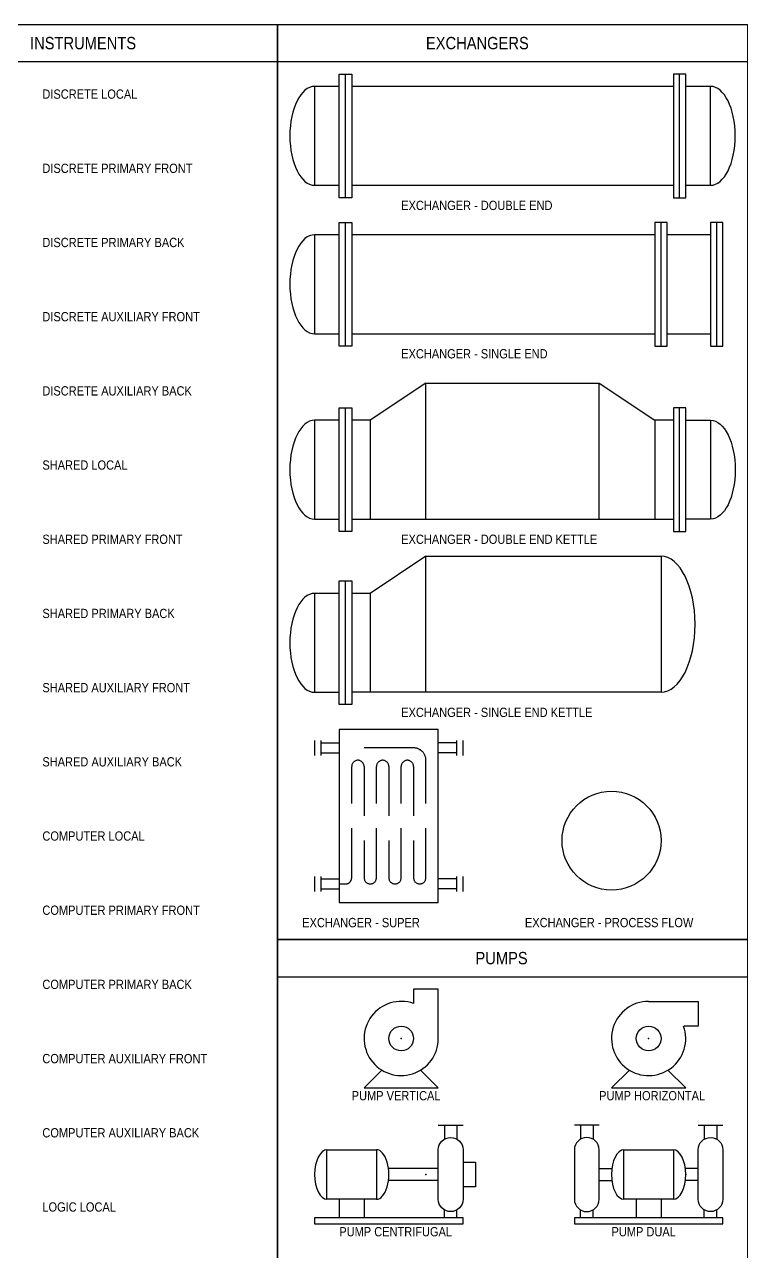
# Model space of a CAD drawing. Header units: inches. Extents: x 31.2 to 59.2, y 12.6 to 38.2.
# Drawn here: x 38.65 to 45.89, y 25.79 to 38.19 of the extents above; entities that cross this region are included whole.
import ezdxf

# ---------------------------------------------------------------- set-up
doc = ezdxf.new("R2010")
doc.units = ezdxf.units.IN
doc.header["$MEASUREMENT"] = 0
doc.linetypes.add('DASHED', pattern=[0.75, 0.5, -0.25])
doc.layers.add('INST-1', color=4, linetype='Continuous')
doc.layers.add('TEXT', color=7, linetype='Continuous')
doc.styles.get("Standard").update_dxf_attribs({"font": 'arial.ttf'})

# ---------------------------------------------------------------- blocks, each defined once
blk = doc.blocks.new('EXCHANGER_1_I')
for p, q in [((-1.6875, -0.625), (-1.6875, 0.625)), ((1.6875, -0.625), (1.6875, 0.625))]:
    blk.add_line(p, q)
for points in [[(-1.75, 0.625), (-1.625, 0.625), (-1.625, -0.625), (-1.75, -0.625)], [(1.75, 0.625), (1.625, 0.625), (1.625, -0.625), (1.75, -0.625)]]:
    blk.add_lwpolyline(points, close=True)
at = {"linetype": 'Continuous'}
for points in [[(-1.75, 0.5), (-2, 0.5), (-2, -0.5)], [(1.625, 0.5), (-1.625, 0.5)], [(1.75, -0.5), (2, -0.5), (2, 0.5), (1.75, 0.5)], [(-2, -0.5), (-1.75, -0.5)], [(-1.625, -0.5), (1.625, -0.5)]]:
    blk.add_lwpolyline(points, dxfattribs=at)
for centre, major_axis in [((-2, 0), (0, -0.5)), ((2, 0), (0, 0.5))]:
    blk.add_ellipse(centre, major_axis=major_axis, ratio=0.5, start_param=3.1415927, end_param=6.2831853)
blk = doc.blocks.new('EXCHANGER_4_I')
blk.add_line((-1.6875, -0.625), (-1.6875, 0.625))
for points in [[(-0.875, 0.875), (1.5, 0.875), (1.5, -0.5), (-1.625, -0.5)], [(-0.875, -0.5), (-0.875, 0.875), (-1.4375, 0.5), (-1.4375, -0.5)]]:
    blk.add_lwpolyline(points)
blk.add_lwpolyline([(-1.75, 0.625), (-1.625, 0.625), (-1.625, -0.625), (-1.75, -0.625)], close=True)
at = {"linetype": 'Continuous'}
for points in [[(-1.75, 0.5), (-2, 0.5), (-2, -0.5)], [(-1.4375, 0.5), (-1.625, 0.5)], [(-2, -0.5), (-1.75, -0.5)]]:
    blk.add_lwpolyline(points, dxfattribs=at)
for centre, major_axis in [((1.5, 0.1875), (0, 0.6875)), ((-2, 0), (0, -0.5))]:
    blk.add_ellipse(centre, major_axis=major_axis, ratio=0.5, start_param=3.1415927, end_param=6.2831853)
blk = doc.blocks.new('EXCHANGER_5_I')
for p, q in [((-0.75, 0.7625), (-0.75, 0.6125)), ((-0.6875, 0.7625), (-0.6875, 0.6125)), ((0.6875, 0.6125), (0.6875, 0.7625)), ((0.75, 0.6125), (0.75, 0.7625)), ((-0.6875, 0.7375), (-0.5, 0.7375)), ((-0.6875, 0.6375), (-0.5, 0.6375)), ((0.6875, 0.7375), (0.5, 0.7375)), ((0.6875, 0.6375), (0.5, 0.6375)), ((-0.75, -0.6125), (-0.75, -0.7625)), ((-0.6875, -0.6125), (-0.6875, -0.7625)), ((0.6875, -0.7625), (0.6875, -0.6125)), ((0.75, -0.7625), (0.75, -0.6125)), ((-0.6875, -0.6375), (-0.5, -0.6375)), ((-0.6875, -0.7375), (-0.5, -0.7375)), ((0.6875, -0.6375), (0.5, -0.6375)), ((0.6875, -0.7375), (0.5, -0.7375))]:
    blk.add_line(p, q)
blk.add_lwpolyline([(-0.5, -0.875), (0.5, -0.875), (0.5, 0.875), (-0.5, 0.875)], close=True)
at = {"linetype": 'DASHED'}
blk.add_lwpolyline([(-0.5, -0.6875), (-0.4375, -0.6875, 0.4142136), (-0.375, -0.625), (-0.375, 0.5, -1), (-0.25, 0.5), (-0.25, -0.625, 1), (-0.125, -0.625), (-0.125, 0.5, -1), (0, 0.5), (0, -0.625, 1), (0.125, -0.625), (0.125, 0.5, -1), (0.25, 0.5), (0.25, -0.625, 1), (0.375, -0.625), (0.375, 0.5625, 0.4142136), (0.25, 0.6875), (-0.5, 0.6875)], format="xyb", dxfattribs=at)
blk = doc.blocks.new('EXCHANGER_6_I')
for points in [[(0.354, 0.354, 0, 0, 0), (0.479, 0.479, 0.1, 0, 0), (0.625, 0.625, 0, 0, 0)], [(-0.625, -0.625, 0, 0, 0), (-0.5, -0.5, 0.1, 0, 0), (-0.354, -0.354, 0, 0, 0)]]:
    blk.add_lwpolyline(points, format="xyseb")
at = {"linetype": 'DASHED'}
blk.add_lwpolyline([(-0.354, -0.354, 0, 0, 0), (-0.188, -0.188, 0, 0, 0), (0.188, -0.188, 0, 0, 0), (-0.188, 0.188, 0, 0, 0), (0.188, 0.188, 0, 0, 0), (0.354, 0.354, 0.1, 0, 0)], format="xyseb", dxfattribs=at)
blk.add_circle((0, 0), 0.5)
blk = doc.blocks.new('EXCHANGER_3_I')
for p, q in [((-0.875, 0.875), (0.875, 0.875)), ((-1.6875, -0.625), (-1.6875, 0.625)), ((1.6875, -0.625), (1.6875, 0.625))]:
    blk.add_line(p, q)
for points in [[(-0.875, -0.5), (-0.875, 0.875), (-1.4375, 0.5), (-1.4375, -0.5)], [(0.875, -0.5), (0.875, 0.875), (1.4375, 0.5), (1.4375, -0.5)]]:
    blk.add_lwpolyline(points)
for points in [[(-1.75, 0.625), (-1.625, 0.625), (-1.625, -0.625), (-1.75, -0.625)], [(1.75, 0.625), (1.625, 0.625), (1.625, -0.625), (1.75, -0.625)]]:
    blk.add_lwpolyline(points, close=True)
at = {"linetype": 'Continuous'}
for points in [[(-1.75, 0.5), (-2, 0.5), (-2, -0.5)], [(-1.4375, 0.5), (-1.625, 0.5)], [(1.625, 0.5), (1.4375, 0.5)], [(1.75, 0.5), (2, 0.5), (2, -0.5)], [(-2, -0.5), (-1.75, -0.5)], [(-1.625, -0.5), (1.625, -0.5)], [(2, -0.5), (1.75, -0.5)]]:
    blk.add_lwpolyline(points, dxfattribs=at)
blk.add_ellipse((-2, 0), major_axis=(0, -0.5), ratio=0.5, start_param=3.1415927, end_param=6.2831853)
at = {"extrusion": (0, 0, -1)}
blk.add_ellipse((2, 0), major_axis=(0, -0.5), ratio=0.5, start_param=3.1415927, end_param=6.2831853, dxfattribs=at)
blk = doc.blocks.new('EXCHANGER_2_I')
for p, q in [((-1.6875, -0.625), (-1.6875, 0.625)), ((1.5, -0.625), (1.5, 0.625)), ((2.0625, -0.625), (2.0625, 0.625))]:
    blk.add_line(p, q)
for points in [[(-1.75, 0.625), (-1.625, 0.625), (-1.625, -0.625), (-1.75, -0.625)], [(1.5625, 0.625), (1.4375, 0.625), (1.4375, -0.625), (1.5625, -0.625)], [(2.125, 0.625), (2, 0.625), (2, -0.625), (2.125, -0.625)]]:
    blk.add_lwpolyline(points, close=True)
at = {"linetype": 'Continuous'}
for points in [[(-1.75, 0.5), (-2, 0.5), (-2, -0.5)], [(1.4375, 0.5), (-1.625, 0.5)], [(2, 0.5), (1.5625, 0.5)], [(-2, -0.5), (-1.75, -0.5)], [(-1.625, -0.5), (1.4375, -0.5)], [(1.5625, -0.5), (2, -0.5)]]:
    blk.add_lwpolyline(points, dxfattribs=at)
blk.add_ellipse((-2, 0), major_axis=(0, -0.5), ratio=0.5, start_param=3.1415927, end_param=6.2831853)
blk = doc.blocks.new('PUMP_VERT_I')
for points in [[(0.375, 0), (0.375, 0.5), (0.125, 0.5), (0.125, 0.354)], [(-0.375, -0.5), (-0.195, -0.32)], [(0.375, -0.5), (0.195, -0.32)], [(-0.375, -0.5), (0.375, -0.5)]]:
    blk.add_lwpolyline(points)
blk.add_circle((0, 0), 0.125)
blk.add_arc((0, 0), 0.375, 70.5288, 0)
blk.add_point((0, 0))
blk = doc.blocks.new('PUMP_HORIZ_I')
for points in [[(0, 0.375), (0.5, 0.375), (0.5, 0.125), (0.354, 0.125)], [(-0.375, -0.5), (-0.195, -0.32)], [(0.375, -0.5), (0.195, -0.32)], [(-0.375, -0.5), (0.375, -0.5)]]:
    blk.add_lwpolyline(points)
blk.add_circle((0, 0), 0.125)
blk.add_arc((0, 0), 0.375, 90, 19.4712)
blk.add_point((0, 0))
blk = doc.blocks.new('PUMP_CENT_I')
for p, q in [((-0.062, 0.5), (-0.062, 0.358)), ((0.062, 0.5), (0.062, 0.358)), ((-1.125, -0.25), (-1.125, -0.438)), ((-0.875, -0.25), (-0.875, -0.438)), ((-0.062, -0.438), (-0.062, -0.358)), ((0.062, -0.438), (0.062, -0.358))]:
    blk.add_line(p, q)
for points in [[(-0.125, 0.5), (0.125, 0.5)], [(0.125, 0.125), (0.25, 0.125), (0.25, -0.125), (0.125, -0.125)], [(-0.125, 0.062), (-0.629, 0.062)], [(-0.125, -0.062), (-0.629, -0.062)]]:
    blk.add_lwpolyline(points)
blk.add_lwpolyline([(-0.125, -0.25), (-0.125, 0.25, -1), (0.125, 0.25), (0.125, -0.25, -1), (-0.125, -0.25, -1)], format="xyb")
for points in [[(-0.75, -0.25), (-1.25, -0.25), (-1.25, 0.25), (-0.75, 0.25)], [(0.125, -0.438), (-1.375, -0.438), (-1.375, -0.5), (0.125, -0.5)]]:
    blk.add_lwpolyline(points, close=True)
for centre, start_param, end_param in [((-1.25, 0), 3.141593, 6.283185), ((-0.75, 0), 0, 3.141593)]:
    blk.add_ellipse(centre, major_axis=(0, -0.25), ratio=0.5, start_param=start_param, end_param=end_param)
blk.add_point((-0.25, 0))
blk = doc.blocks.new('PUMP_DUAL_I')
for p, q in [((-0.688, 0.5), (-0.688, 0.358)), ((-0.562, 0.5), (-0.562, 0.358)), ((0.562, 0.5), (0.562, 0.358)), ((0.688, 0.5), (0.688, 0.358)), ((-0.688, -0.438), (-0.688, -0.358)), ((-0.562, -0.438), (-0.562, -0.358)), ((-0.125, -0.25), (-0.125, -0.438)), ((0.125, -0.25), (0.125, -0.438)), ((0.562, -0.438), (0.562, -0.358)), ((0.688, -0.438), (0.688, -0.358))]:
    blk.add_line(p, q)
for points in [[(-0.5, 0.5), (-0.75, 0.5)], [(0.5, 0.5), (0.75, 0.5)], [(-0.5, 0.062), (-0.371, 0.062)], [(0.5, 0.062), (0.371, 0.062)], [(-0.5, -0.062), (-0.371, -0.062)], [(0.5, -0.062), (0.371, -0.062)]]:
    blk.add_lwpolyline(points)
for points in [[(-0.5, -0.25), (-0.5, 0.25, 1), (-0.75, 0.25), (-0.75, -0.25, 1), (-0.5, -0.25, 1)], [(0.5, -0.25), (0.5, 0.25, -1), (0.75, 0.25), (0.75, -0.25, -1), (0.5, -0.25, -1)]]:
    blk.add_lwpolyline(points, format="xyb")
for points in [[(0.25, -0.25), (-0.25, -0.25), (-0.25, 0.25), (0.25, 0.25)], [(0.75, -0.438), (-0.75, -0.438), (-0.75, -0.5), (0.75, -0.5)]]:
    blk.add_lwpolyline(points, close=True)
for centre, major_axis in [((-0.25, 0), (0, -0.25)), ((0.25, 0), (0, 0.25))]:
    blk.add_ellipse(centre, major_axis=major_axis, ratio=0.5, start_param=3.141593, end_param=6.283185)
blk.add_point((0.375, 0))

msp = doc.modelspace()

# ---------------------------------------------------------------- linework, layer by layer
for p, q in [((37.826, 37.816), (41.201, 37.816)), ((41.201, 37.816), (45.951, 37.816)), ((41.201, 28.566), (45.951, 28.566))]:
    msp.add_line(p, q)
for points in [[(41.201, 20.441), (37.826, 20.441), (37.826, 38.191), (41.201, 38.191)], [(45.951, 28.941), (41.201, 28.941), (41.201, 38.191), (45.951, 38.191)], [(45.951, 22.066), (41.201, 22.066), (41.201, 28.941), (45.951, 28.941)]]:
    msp.add_lwpolyline(points, close=True)

# ---------------------------------------------------------------- block references
at = {"layer": 'INST-1'}
for name, p in [('EXCHANGER_1_I', (43.576, 37.066)), ('EXCHANGER_2_I', (43.576, 35.566)), ('EXCHANGER_3_I', (43.576, 33.691)), ('EXCHANGER_4_I', (43.576, 31.941)), ('EXCHANGER_5_I', (42.326, 30.191)), ('EXCHANGER_6_I', (44.576, 29.941)), ('PUMP_VERT_I', (42.451, 27.941)), ('PUMP_HORIZ_I', (44.951, 27.941)), ('PUMP_CENT_I', (42.951, 26.566)), ('PUMP_DUAL_I', (44.951, 26.566))]:
    msp.add_blockref(name, p, dxfattribs=at)

# ---------------------------------------------------------------- texts
at = {"layer": 'TEXT', "width": 0.85}
for s, height, p in [('INSTRUMENTS', 0.125, (38.701, 37.941)), ('EXCHANGERS', 0.125, (42.701, 37.941)), ('DISCRETE LOCAL', 0.0938, (38.826, 37.441)), ('DISCRETE PRIMARY FRONT', 0.0938, (38.826, 36.691)), ('EXCHANGER - DOUBLE END', 0.0938, (42.451, 36.316)), ('DISCRETE PRIMARY BACK', 0.0938, (38.826, 35.941)), ('DISCRETE AUXILIARY FRONT', 0.0938, (38.826, 35.191)), ('EXCHANGER - SINGLE END', 0.0938, (42.451, 34.816)), ('DISCRETE AUXILIARY BACK', 0.0938, (38.826, 34.441)), ('SHARED LOCAL', 0.0938, (38.826, 33.691)), ('SHARED PRIMARY FRONT', 0.0938, (38.826, 32.941)), ('EXCHANGER - DOUBLE END KETTLE', 0.0938, (42.451, 32.941)), ('SHARED PRIMARY BACK', 0.0938, (38.826, 32.191)), ('SHARED AUXILIARY FRONT', 0.0938, (38.826, 31.441)), ('EXCHANGER - SINGLE END KETTLE', 0.0938, (42.451, 31.191)), ('SHARED AUXILIARY BACK', 0.0938, (38.826, 30.691)), ('COMPUTER LOCAL', 0.0938, (38.826, 29.941)), ('COMPUTER PRIMARY FRONT', 0.0938, (38.826, 29.191)), ('EXCHANGER - SUPER', 0.0938, (41.451, 29.066)), ('EXCHANGER - PROCESS FLOW', 0.0938, (43.701, 29.066)), ('PUMPS', 0.125, (43.201, 28.691)), ('COMPUTER PRIMARY BACK', 0.0938, (38.826, 28.441)), ('COMPUTER AUXILIARY FRONT', 0.0938, (38.826, 27.691)), ('PUMP VERTICAL', 0.0938, (41.951, 27.316)), ('PUMP HORIZONTAL', 0.0938, (44.451, 27.316)), ('COMPUTER AUXILIARY BACK', 0.0938, (38.826, 26.941)), ('LOGIC LOCAL', 0.0938, (38.826, 26.191)), ('PUMP CENTRIFUGAL', 0.0938, (41.826, 25.941)), ('PUMP DUAL', 0.0938, (44.576, 25.941))]:
    msp.add_text(s, height=height, dxfattribs=at).set_placement(p)

doc.saveas('drawing.dxf')
